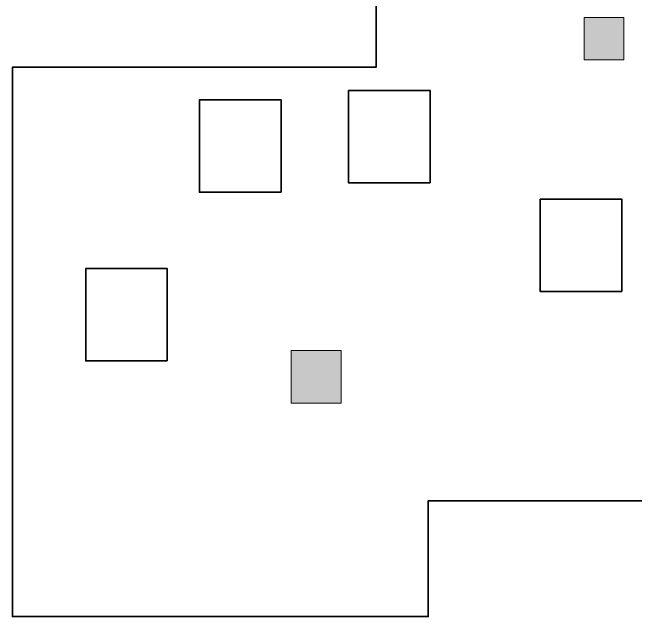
# Model space of a CAD drawing. Header units: inches. Extents: x 30 to 186, y 60 to 220.
# Drawn here: x 29.8 to 113, y 59.7 to 140.3 of the extents above; entities that cross this region are included whole.
import ezdxf

# ---------------------------------------------------------------- set-up
doc = ezdxf.new("R2010")
doc.units = ezdxf.units.IN
doc.header["$MEASUREMENT"] = 0
for name, color, linetype in [('pillars', 7, 'Continuous'), ('racks', 7, 'Continuous'), ('walls', 7, 'Continuous')]:
    doc.layers.add(name, color=color, linetype=linetype)

# ---------------------------------------------------------------- blocks, each defined once
blk = doc.blocks.new('block 2')
at = {"layer": 'walls', "color": 7, "lineweight": 35, "true_color": 0xffffff}
blk.add_lwpolyline([(78.329, 199.14), (78.329, 192.053), (94.987, 192.053), (94.987, 164.925), (78.329, 164.925), (78.329, 133.037), (29.783, 133.037), (29.783, 59.742), (71.531, 59.742), (85.278, 59.742), (85.278, 75.195), (126.871, 75.195), (126.871, 59.742), (186.117, 59.742), (185.891, 133.327), (142.104, 133.037), (142.104, 200.139), (124.641, 219.658), (96.249, 219.658), (78.329, 199.14)], dxfattribs=at)
blk = doc.blocks.new('block 5')
at = {"layer": 'pillars', "lineweight": 0}
blk.add_lwpolyline([(73.674, 88.209), (66.977, 88.209), (66.977, 95.258), (73.674, 95.258), (73.674, 88.209)], dxfattribs=at)
blk = doc.blocks.new('block 6')
at = {"layer": 'pillars', "true_color": 0x231f20}
h = blk.add_hatch(color=250, dxfattribs=at)
h.dxf.hatch_style = 2
h.paths.add_polyline_path([(73.674, 88.209), (66.977, 88.209), (66.977, 95.258), (73.674, 95.258)])
at = {"layer": 'pillars', "lineweight": 0}
blk.add_lwpolyline([(73.674, 88.209), (66.977, 88.209), (66.977, 95.258), (73.674, 95.258), (73.674, 88.209), (73.674, 88.209)], dxfattribs=at)
blk = doc.blocks.new('block 7')
at = {"layer": 'pillars', "lineweight": 0}
blk.add_lwpolyline([(111.39, 139.672), (106.103, 139.672), (106.103, 134.032), (111.39, 134.032), (111.39, 139.672)], dxfattribs=at)
blk = doc.blocks.new('block 8')
at = {"layer": 'pillars', "true_color": 0x231f20}
h = blk.add_hatch(color=250, dxfattribs=at)
h.dxf.hatch_style = 2
h.paths.add_polyline_path([(111.39, 139.672), (106.103, 139.672), (106.103, 134.032), (111.39, 134.032)])
at = {"layer": 'pillars', "lineweight": 0}
blk.add_lwpolyline([(111.39, 139.672), (106.103, 139.672), (106.103, 134.032), (111.39, 134.032), (111.39, 139.672), (111.39, 139.672)], dxfattribs=at)
blk = doc.blocks.new('block 12')
at = {"layer": 'racks', "color": 250, "lineweight": 35, "true_color": 0x221e1f}
blk.add_lwpolyline([(85.547, 117.599), (74.649, 117.599), (74.649, 129.919), (85.547, 129.919), (85.547, 117.599)], dxfattribs=at)
blk = doc.blocks.new('block 11')
at = {"layer": 'racks'}
blk.add_blockref('block 12', (0, 0), dxfattribs=at)
blk = doc.blocks.new('block 10')
at = {"layer": 'racks'}
blk.add_blockref('block 11', (0, 0), dxfattribs=at)
blk = doc.blocks.new('block 9')
at = {"layer": 'racks'}
blk.add_blockref('block 10', (0, 0), dxfattribs=at)
blk = doc.blocks.new('block 32')
at = {"layer": 'racks', "color": 250, "lineweight": 35, "true_color": 0x221e1f}
blk.add_lwpolyline([(65.636, 116.359), (54.737, 116.359), (54.737, 128.679), (65.636, 128.679), (65.636, 116.359)], dxfattribs=at)
blk = doc.blocks.new('block 31')
at = {"layer": 'racks'}
blk.add_blockref('block 32', (0, 0), dxfattribs=at)
blk = doc.blocks.new('block 30')
at = {"layer": 'racks'}
blk.add_blockref('block 31', (0, 0), dxfattribs=at)
blk = doc.blocks.new('block 29')
at = {"layer": 'racks'}
blk.add_blockref('block 30', (0, 0), dxfattribs=at)
blk = doc.blocks.new('block 36')
at = {"layer": 'racks', "color": 250, "lineweight": 35, "true_color": 0x221e1f}
blk.add_lwpolyline([(111.126, 103.09), (100.228, 103.09), (100.228, 115.411), (111.126, 115.411), (111.126, 103.09)], dxfattribs=at)
blk = doc.blocks.new('block 35')
at = {"layer": 'racks'}
blk.add_blockref('block 36', (0, 0), dxfattribs=at)
blk = doc.blocks.new('block 34')
at = {"layer": 'racks'}
blk.add_blockref('block 35', (0, 0), dxfattribs=at)
blk = doc.blocks.new('block 33')
at = {"layer": 'racks'}
blk.add_blockref('block 34', (0, 0), dxfattribs=at)
blk = doc.blocks.new('block 56')
at = {"layer": 'racks', "color": 250, "lineweight": 35, "true_color": 0x221e1f}
blk.add_lwpolyline([(50.454, 93.841), (39.555, 93.841), (39.555, 106.161), (50.454, 106.161), (50.454, 93.841)], dxfattribs=at)
blk = doc.blocks.new('block 55')
at = {"layer": 'racks'}
blk.add_blockref('block 56', (0, 0), dxfattribs=at)
blk = doc.blocks.new('block 54')
at = {"layer": 'racks'}
blk.add_blockref('block 55', (0, 0), dxfattribs=at)
blk = doc.blocks.new('block 53')
at = {"layer": 'racks'}
blk.add_blockref('block 54', (0, 0), dxfattribs=at)

msp = doc.modelspace()

# ---------------------------------------------------------------- block references
at = {"layer": 'pillars'}
for name in ['block 7', 'block 8', 'block 5', 'block 6']:
    msp.add_blockref(name, (0, 0), dxfattribs=at)
at = {"layer": 'racks'}
for name in ['block 9', 'block 29', 'block 33', 'block 53']:
    msp.add_blockref(name, (0, 0), dxfattribs=at)
at = {"layer": 'walls'}
msp.add_blockref('block 2', (0, 0), dxfattribs=at)

doc.saveas('drawing.dxf')
